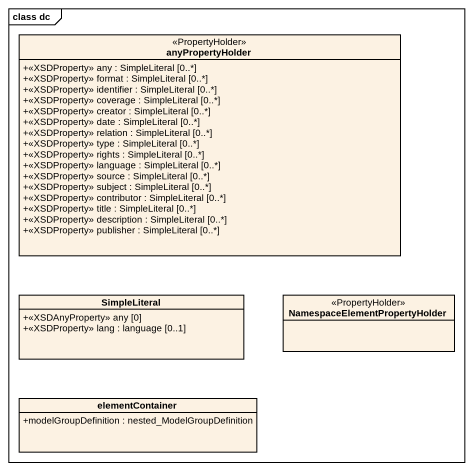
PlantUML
@startuml
mainframe class dc
hide circle
hide empty members
skinparam classAttributeIconSize 0
class anyPropertyHolder <<PropertyHolder>> {
  +<<XSDProperty>> any : SimpleLiteral [0..*]
  +<<XSDProperty>> format : SimpleLiteral [0..*]
  +<<XSDProperty>> identifier : SimpleLiteral [0..*]
  +<<XSDProperty>> coverage : SimpleLiteral [0..*]
  +<<XSDProperty>> creator : SimpleLiteral [0..*]
  +<<XSDProperty>> date : SimpleLiteral [0..*]
  +<<XSDProperty>> relation : SimpleLiteral [0..*]
  +<<XSDProperty>> type : SimpleLiteral [0..*]
  +<<XSDProperty>> rights : SimpleLiteral [0..*]
  +<<XSDProperty>> language : SimpleLiteral [0..*]
  +<<XSDProperty>> source : SimpleLiteral [0..*]
  +<<XSDProperty>> subject : SimpleLiteral [0..*]
  +<<XSDProperty>> contributor : SimpleLiteral [0..*]
  +<<XSDProperty>> title : SimpleLiteral [0..*]
  +<<XSDProperty>> description : SimpleLiteral [0..*]
  +<<XSDProperty>> publisher : SimpleLiteral [0..*]
}
class SimpleLiteral {
  +<<XSDAnyProperty>> any [0]
  +<<XSDProperty>> lang : language [0..1]
}
class "NamespaceElementPropertyHolder" as NamespaceElementPropertyHold <<PropertyHolder>>
class elementContainer {
  +modelGroupDefinition : nested_ModelGroupDefinition
}
@enduml
